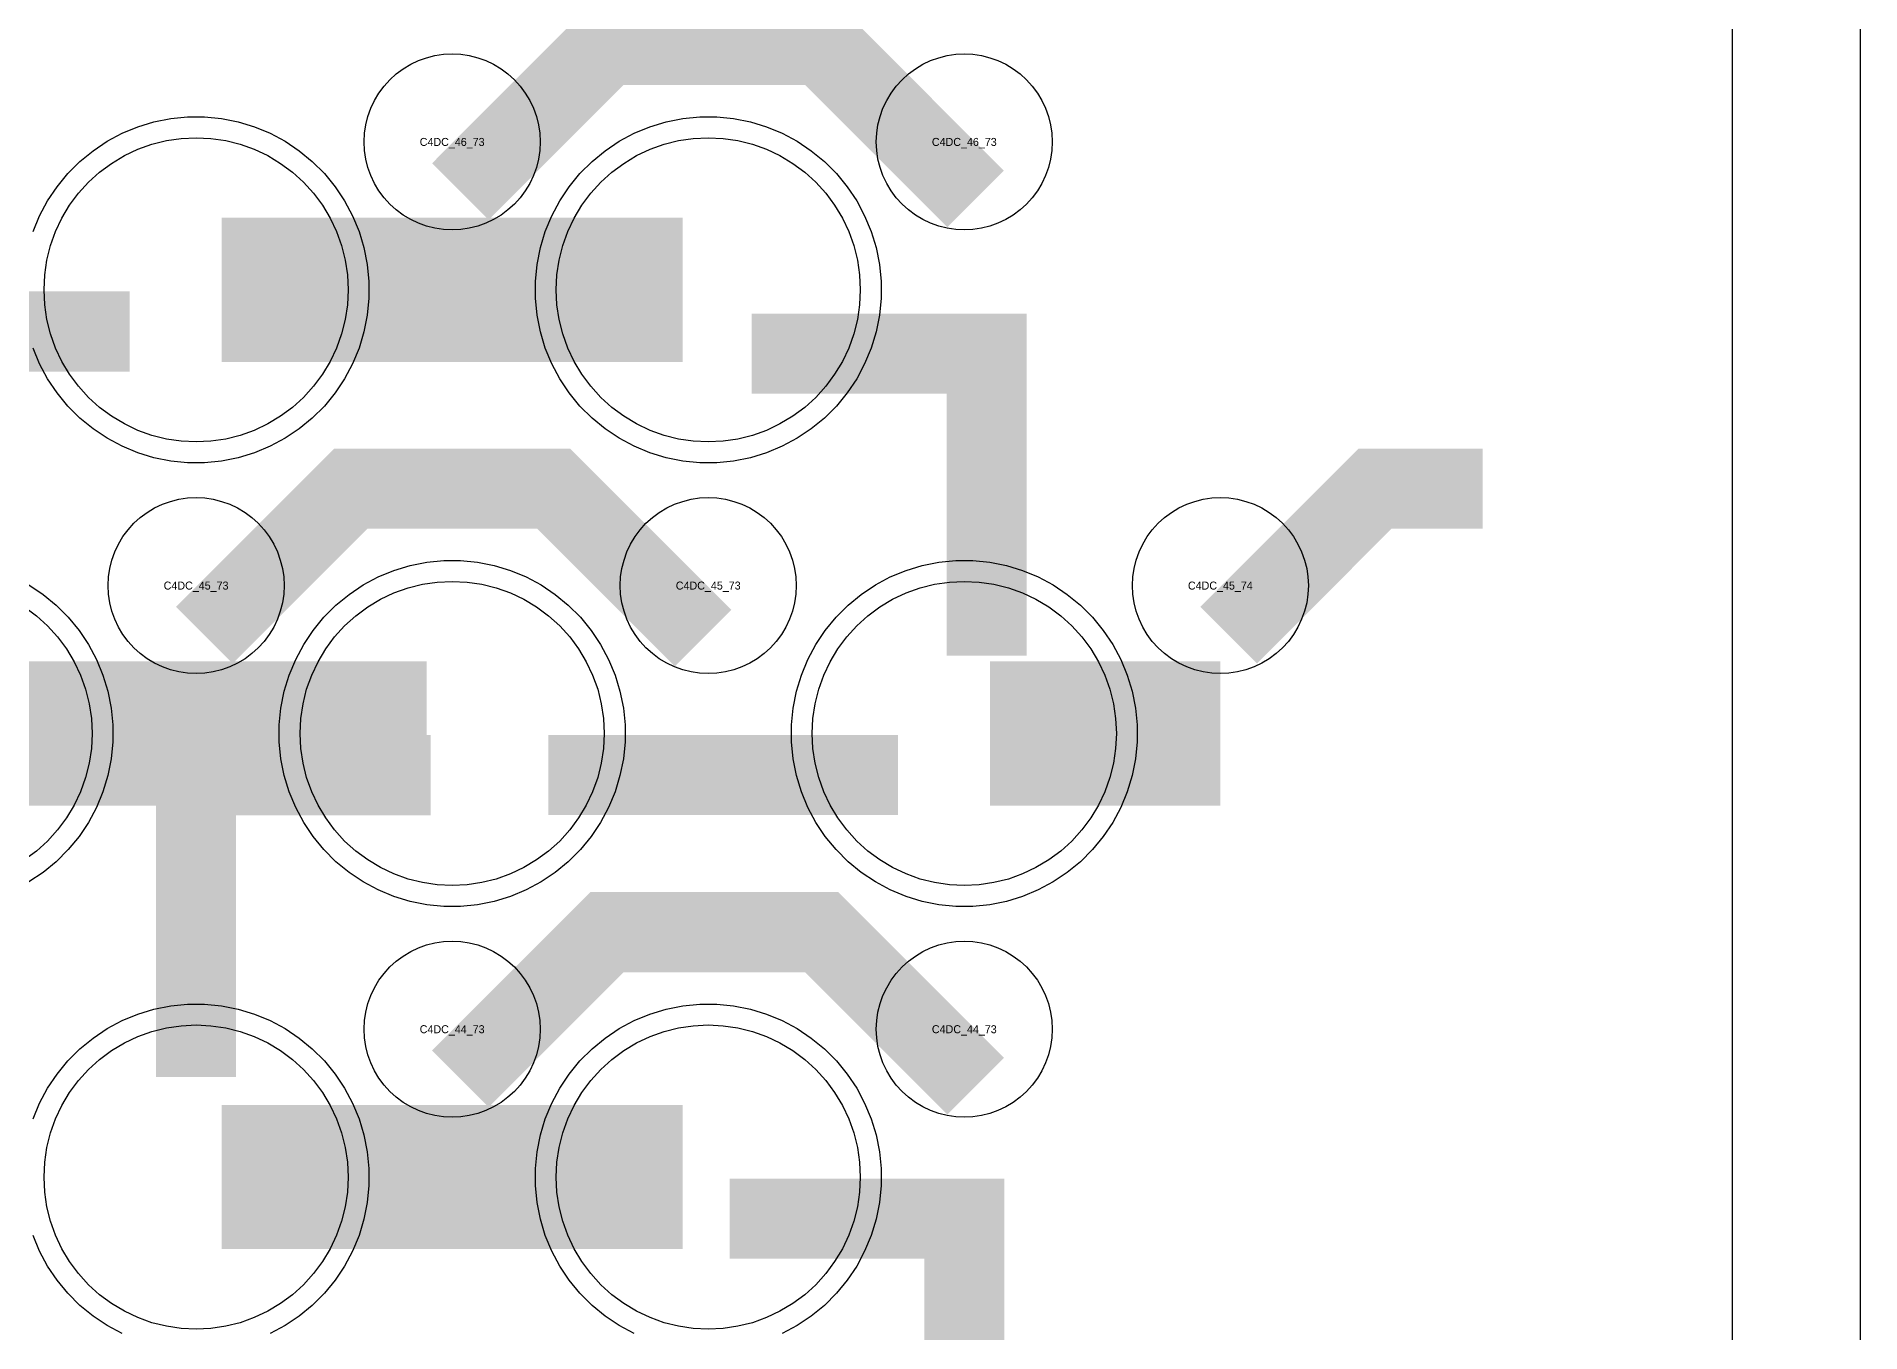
# Model space of a CAD drawing. Extents: x -11880 to 11880, y -14992 to 14992.
# Drawn here: x 11310 to 11880, y -8791 to -8386 of the extents above; entities that cross this region are included whole.
import ezdxf
from ezdxf.enums import TextEntityAlignment as Align

# ---------------------------------------------------------------- set-up
doc = ezdxf.new("R2010")
doc.units = 0
doc.header["$MEASUREMENT"] = 0
for name, color, linetype in [('GDS_775_DT_237', 138, 'CONTINUOUS'), ('OUTLINE', 30, 'CONTINUOUS'), ('RDL1_FS', 34, 'CONTINUOUS'), ('RDL_BS', 160, 'CONTINUOUS')]:
    doc.layers.add(name, color=color, linetype=linetype)

msp = doc.modelspace()

# ---------------------------------------------------------------- linework, layer by layer
at = {"layer": 'OUTLINE'}
for points in [[(-11880, -14992.5), (11880, -14992.5), (11880, 14992.5), (-11880, 14992.5)], [(-11840, -14952.5), (11840, -14952.5), (11840, 14952.5), (-11840, 14952.5)]]:
    msp.add_lwpolyline(points, close=True, dxfattribs=at)
at = {"layer": 'RDL1_FS', "color": 241, "true_color": 0xf7abae}
for points in [[(11360, -8513.124), (11355.343, -8512.895), (11350.732, -8512.211), (11346.209, -8511.079), (11341.819, -8509.507), (11337.605, -8507.515), (11333.605, -8505.117), (11329.86, -8502.339), (11326.406, -8499.209), (11323.276, -8495.755), (11320.498, -8492.01), (11318.1, -8488.01), (11316.108, -8483.796), (11314.536, -8479.406), (11313.404, -8474.883), (11312.72, -8470.272), (11312.491, -8465.615), (11312.72, -8460.958), (11313.404, -8456.347), (11314.536, -8451.824), (11316.108, -8447.434), (11318.1, -8443.22), (11320.498, -8439.22), (11323.276, -8435.475), (11326.406, -8432.021), (11329.86, -8428.891), (11333.605, -8426.113), (11337.605, -8423.715), (11341.819, -8421.723), (11346.209, -8420.151), (11350.732, -8419.019), (11355.343, -8418.335), (11360, -8418.106), (11364.657, -8418.335), (11369.268, -8419.019), (11373.791, -8420.151), (11378.181, -8421.723), (11382.395, -8423.715), (11386.395, -8426.113), (11390.14, -8428.891), (11393.594, -8432.021), (11396.724, -8435.475), (11399.502, -8439.22), (11401.9, -8443.22), (11403.892, -8447.434), (11405.464, -8451.824), (11406.596, -8456.347), (11407.28, -8460.958), (11407.509, -8465.615), (11407.28, -8470.272), (11406.596, -8474.883), (11405.464, -8479.406), (11403.892, -8483.796), (11401.9, -8488.01), (11399.502, -8492.01), (11396.724, -8495.755), (11393.594, -8499.209), (11390.14, -8502.339), (11386.395, -8505.117), (11382.395, -8507.515), (11378.181, -8509.507), (11373.791, -8511.079), (11369.268, -8512.211), (11364.657, -8512.895)], [(11520, -8513.124), (11515.343, -8512.895), (11510.732, -8512.211), (11506.209, -8511.079), (11501.819, -8509.507), (11497.605, -8507.515), (11493.605, -8505.117), (11489.86, -8502.339), (11486.406, -8499.209), (11483.276, -8495.755), (11480.498, -8492.01), (11478.1, -8488.01), (11476.108, -8483.796), (11474.536, -8479.406), (11473.404, -8474.883), (11472.72, -8470.272), (11472.491, -8465.615), (11472.72, -8460.958), (11473.404, -8456.347), (11474.536, -8451.824), (11476.108, -8447.434), (11478.1, -8443.22), (11480.498, -8439.22), (11483.276, -8435.475), (11486.406, -8432.021), (11489.86, -8428.891), (11493.605, -8426.113), (11497.605, -8423.715), (11501.819, -8421.723), (11506.209, -8420.151), (11510.732, -8419.019), (11515.343, -8418.335), (11520, -8418.106), (11524.657, -8418.335), (11529.268, -8419.019), (11533.791, -8420.151), (11538.181, -8421.723), (11542.395, -8423.715), (11546.395, -8426.113), (11550.14, -8428.891), (11553.594, -8432.021), (11556.724, -8435.475), (11559.502, -8439.22), (11561.9, -8443.22), (11563.892, -8447.434), (11565.464, -8451.824), (11566.596, -8456.347), (11567.28, -8460.958), (11567.509, -8465.615), (11567.28, -8470.272), (11566.596, -8474.883), (11565.464, -8479.406), (11563.892, -8483.796), (11561.9, -8488.01), (11559.502, -8492.01), (11556.724, -8495.755), (11553.594, -8499.209), (11550.14, -8502.339), (11546.395, -8505.117), (11542.395, -8507.515), (11538.181, -8509.507), (11533.791, -8511.079), (11529.268, -8512.211), (11524.657, -8512.895)], [(11440, -8651.689), (11435.343, -8651.46), (11430.732, -8650.776), (11426.209, -8649.644), (11421.819, -8648.072), (11417.605, -8646.08), (11413.605, -8643.682), (11409.86, -8640.904), (11406.406, -8637.774), (11403.276, -8634.32), (11400.498, -8630.575), (11398.1, -8626.575), (11396.108, -8622.361), (11394.536, -8617.971), (11393.404, -8613.448), (11392.72, -8608.837), (11392.491, -8604.18), (11392.72, -8599.523), (11393.404, -8594.912), (11394.536, -8590.389), (11396.108, -8585.999), (11398.1, -8581.785), (11400.498, -8577.785), (11403.276, -8574.04), (11406.406, -8570.586), (11409.86, -8567.456), (11413.605, -8564.678), (11417.605, -8562.28), (11421.819, -8560.288), (11426.209, -8558.716), (11430.732, -8557.584), (11435.343, -8556.9), (11440, -8556.671), (11444.657, -8556.9), (11449.268, -8557.584), (11453.791, -8558.716), (11458.181, -8560.288), (11462.395, -8562.28), (11466.395, -8564.678), (11470.14, -8567.456), (11473.594, -8570.586), (11476.724, -8574.04), (11479.502, -8577.785), (11481.9, -8581.785), (11483.892, -8585.999), (11485.464, -8590.389), (11486.596, -8594.912), (11487.28, -8599.523), (11487.509, -8604.18), (11487.28, -8608.837), (11486.596, -8613.448), (11485.464, -8617.971), (11483.892, -8622.361), (11481.9, -8626.575), (11479.502, -8630.575), (11476.724, -8634.32), (11473.594, -8637.774), (11470.14, -8640.904), (11466.395, -8643.682), (11462.395, -8646.08), (11458.181, -8648.072), (11453.791, -8649.644), (11449.268, -8650.776), (11444.657, -8651.46)], [(11600, -8651.689), (11595.343, -8651.46), (11590.732, -8650.776), (11586.209, -8649.644), (11581.819, -8648.072), (11577.605, -8646.08), (11573.605, -8643.682), (11569.86, -8640.904), (11566.406, -8637.774), (11563.276, -8634.32), (11560.498, -8630.575), (11558.1, -8626.575), (11556.108, -8622.361), (11554.536, -8617.971), (11553.404, -8613.448), (11552.72, -8608.837), (11552.491, -8604.18), (11552.72, -8599.523), (11553.404, -8594.912), (11554.536, -8590.389), (11556.108, -8585.999), (11558.1, -8581.785), (11560.498, -8577.785), (11563.276, -8574.04), (11566.406, -8570.586), (11569.86, -8567.456), (11573.605, -8564.678), (11577.605, -8562.28), (11581.819, -8560.288), (11586.209, -8558.716), (11590.732, -8557.584), (11595.343, -8556.9), (11600, -8556.671), (11604.657, -8556.9), (11609.268, -8557.584), (11613.791, -8558.716), (11618.181, -8560.288), (11622.395, -8562.28), (11626.395, -8564.678), (11630.14, -8567.456), (11633.594, -8570.586), (11636.724, -8574.04), (11639.502, -8577.785), (11641.9, -8581.785), (11643.892, -8585.999), (11645.464, -8590.389), (11646.596, -8594.912), (11647.28, -8599.523), (11647.509, -8604.18), (11647.28, -8608.837), (11646.596, -8613.448), (11645.464, -8617.971), (11643.892, -8622.361), (11641.9, -8626.575), (11639.502, -8630.575), (11636.724, -8634.32), (11633.594, -8637.774), (11630.14, -8640.904), (11626.395, -8643.682), (11622.395, -8646.08), (11618.181, -8648.072), (11613.791, -8649.644), (11609.268, -8650.776), (11604.657, -8651.46)], [(11360, -8790.254), (11355.343, -8790.025), (11350.732, -8789.341), (11346.209, -8788.209), (11341.819, -8786.637), (11337.605, -8784.645), (11333.605, -8782.247), (11329.86, -8779.469), (11326.406, -8776.339), (11323.276, -8772.885), (11320.498, -8769.14), (11318.1, -8765.14), (11316.108, -8760.926), (11314.536, -8756.536), (11313.404, -8752.013), (11312.72, -8747.402), (11312.491, -8742.745), (11312.72, -8738.088), (11313.404, -8733.477), (11314.536, -8728.954), (11316.108, -8724.564), (11318.1, -8720.35), (11320.498, -8716.35), (11323.276, -8712.605), (11326.406, -8709.151), (11329.86, -8706.021), (11333.605, -8703.243), (11337.605, -8700.845), (11341.819, -8698.853), (11346.209, -8697.281), (11350.732, -8696.149), (11355.343, -8695.465), (11360, -8695.236), (11364.657, -8695.465), (11369.268, -8696.149), (11373.791, -8697.281), (11378.181, -8698.853), (11382.395, -8700.845), (11386.395, -8703.243), (11390.14, -8706.021), (11393.594, -8709.151), (11396.724, -8712.605), (11399.502, -8716.35), (11401.9, -8720.35), (11403.892, -8724.564), (11405.464, -8728.954), (11406.596, -8733.477), (11407.28, -8738.088), (11407.509, -8742.745), (11407.28, -8747.402), (11406.596, -8752.013), (11405.464, -8756.536), (11403.892, -8760.926), (11401.9, -8765.14), (11399.502, -8769.14), (11396.724, -8772.885), (11393.594, -8776.339), (11390.14, -8779.469), (11386.395, -8782.247), (11382.395, -8784.645), (11378.181, -8786.637), (11373.791, -8788.209), (11369.268, -8789.341), (11364.657, -8790.025)], [(11520, -8790.254), (11515.343, -8790.025), (11510.732, -8789.341), (11506.209, -8788.209), (11501.819, -8786.637), (11497.605, -8784.645), (11493.605, -8782.247), (11489.86, -8779.469), (11486.406, -8776.339), (11483.276, -8772.885), (11480.498, -8769.14), (11478.1, -8765.14), (11476.108, -8760.926), (11474.536, -8756.536), (11473.404, -8752.013), (11472.72, -8747.402), (11472.491, -8742.745), (11472.72, -8738.088), (11473.404, -8733.477), (11474.536, -8728.954), (11476.108, -8724.564), (11478.1, -8720.35), (11480.498, -8716.35), (11483.276, -8712.605), (11486.406, -8709.151), (11489.86, -8706.021), (11493.605, -8703.243), (11497.605, -8700.845), (11501.819, -8698.853), (11506.209, -8697.281), (11510.732, -8696.149), (11515.343, -8695.465), (11520, -8695.236), (11524.657, -8695.465), (11529.268, -8696.149), (11533.791, -8697.281), (11538.181, -8698.853), (11542.395, -8700.845), (11546.395, -8703.243), (11550.14, -8706.021), (11553.594, -8709.151), (11556.724, -8712.605), (11559.502, -8716.35), (11561.9, -8720.35), (11563.892, -8724.564), (11565.464, -8728.954), (11566.596, -8733.477), (11567.28, -8738.088), (11567.509, -8742.745), (11567.28, -8747.402), (11566.596, -8752.013), (11565.464, -8756.536), (11563.892, -8760.926), (11561.9, -8765.14), (11559.502, -8769.14), (11556.724, -8772.885), (11553.594, -8776.339), (11550.14, -8779.469), (11546.395, -8782.247), (11542.395, -8784.645), (11538.181, -8786.637), (11533.791, -8788.209), (11529.268, -8789.341), (11524.657, -8790.025)]]:
    msp.add_lwpolyline(points, close=True, dxfattribs=at)
for points in [[(11368.002, -8465.615, 45, 45, 0), (11440.002, -8465.615, 45, 45, 0)], [(11440.002, -8465.615, 45, 45, 0), (11512.002, -8465.615, 45, 45, 0)], [(11288.002, -8604.18, 45, 45, 0), (11360.002, -8604.18, 45, 45, 0)], [(11360.002, -8604.18, 45, 45, 0), (11432.002, -8604.18, 45, 45, 0)], [(11608.002, -8604.18, 45, 45, 0), (11680.002, -8604.18, 45, 45, 0)], [(11368.002, -8742.745, 45, 45, 0), (11440.002, -8742.745, 45, 45, 0)], [(11440.002, -8742.745, 45, 45, 0), (11512.002, -8742.745, 45, 45, 0)]]:
    msp.add_lwpolyline(points, format="xyseb", dxfattribs=at)
msp.add_lwpolyline([(11306.395, -8564.678), (11310.14, -8567.456), (11313.594, -8570.586), (11316.724, -8574.04), (11319.502, -8577.785), (11321.9, -8581.785), (11323.892, -8585.999), (11325.464, -8590.389), (11326.596, -8594.912), (11327.28, -8599.523), (11327.509, -8604.18), (11327.28, -8608.837), (11326.596, -8613.448), (11325.464, -8617.971), (11323.892, -8622.361), (11321.9, -8626.575), (11319.502, -8630.575), (11316.724, -8634.32), (11313.594, -8637.774), (11310.14, -8640.904), (11306.395, -8643.682)], dxfattribs=at)
at = {"layer": 'RDL_BS'}
for points in [[(11442.562, -8434.929, 25, 25, 0), (11488.377, -8389.114, 25, 25, 0), (11521.93, -8389.114, 25, 25, 0)], [(11603.555, -8437.234, 25, 25, 0), (11555.435, -8389.114, 25, 25, 0), (11521.838, -8389.114, 25, 25, 0)], [(11362.562, -8573.494, 25, 25, 0), (11408.377, -8527.679, 25, 25, 0), (11441.93, -8527.679, 25, 25, 0)], [(11518.401, -8574.393, 25, 25, 0), (11471.687, -8527.679, 25, 25, 0), (11441.929, -8527.679, 25, 25, 0)], [(11682.562, -8573.494, 25, 25, 0), (11728.377, -8527.679, 25, 25, 0), (11761.93, -8527.679, 25, 25, 0)], [(11442.562, -8712.059, 25, 25, 0), (11488.377, -8666.244, 25, 25, 0), (11521.93, -8666.244, 25, 25, 0)], [(11603.555, -8714.364, 25, 25, 0), (11555.435, -8666.244, 25, 25, 0), (11521.838, -8666.244, 25, 25, 0)]]:
    msp.add_lwpolyline(points, format="xyseb", dxfattribs=at)
for points in [[(11440, -8446.921), (11437.307, -8446.789), (11434.635, -8446.393), (11432.016, -8445.736), (11429.481, -8444.829), (11427.044, -8443.677), (11424.72, -8442.284), (11422.557, -8440.681), (11420.558, -8438.869), (11418.746, -8436.87), (11417.143, -8434.707), (11415.75, -8432.383), (11414.598, -8429.946), (11413.691, -8427.411), (11413.034, -8424.792), (11412.638, -8422.12), (11412.506, -8419.427), (11412.638, -8416.734), (11413.034, -8414.062), (11413.691, -8411.443), (11414.598, -8408.908), (11415.75, -8406.471), (11417.143, -8404.147), (11418.746, -8401.984), (11420.558, -8399.985), (11422.557, -8398.173), (11424.72, -8396.57), (11427.044, -8395.177), (11429.481, -8394.025), (11432.016, -8393.118), (11434.635, -8392.461), (11437.307, -8392.065), (11440, -8391.933), (11442.693, -8392.065), (11445.365, -8392.461), (11447.984, -8393.118), (11450.519, -8394.025), (11452.956, -8395.177), (11455.28, -8396.57), (11457.443, -8398.173), (11459.442, -8399.985), (11461.254, -8401.984), (11462.857, -8404.147), (11464.25, -8406.471), (11465.402, -8408.908), (11466.309, -8411.443), (11466.966, -8414.062), (11467.362, -8416.734), (11467.494, -8419.427), (11467.362, -8422.12), (11466.966, -8424.792), (11466.309, -8427.411), (11465.402, -8429.946), (11464.25, -8432.383), (11462.857, -8434.707), (11461.254, -8436.87), (11459.442, -8438.869), (11457.443, -8440.681), (11455.28, -8442.284), (11452.956, -8443.677), (11450.519, -8444.829), (11447.984, -8445.736), (11445.365, -8446.393), (11442.693, -8446.789)], [(11600, -8446.921), (11597.307, -8446.789), (11594.635, -8446.393), (11592.016, -8445.736), (11589.481, -8444.829), (11587.044, -8443.677), (11584.72, -8442.284), (11582.557, -8440.681), (11580.558, -8438.869), (11578.746, -8436.87), (11577.143, -8434.707), (11575.75, -8432.383), (11574.598, -8429.946), (11573.691, -8427.411), (11573.034, -8424.792), (11572.638, -8422.12), (11572.506, -8419.427), (11572.638, -8416.734), (11573.034, -8414.062), (11573.691, -8411.443), (11574.598, -8408.908), (11575.75, -8406.471), (11577.143, -8404.147), (11578.746, -8401.984), (11580.558, -8399.985), (11582.557, -8398.173), (11584.72, -8396.57), (11587.044, -8395.177), (11589.481, -8394.025), (11592.016, -8393.118), (11594.635, -8392.461), (11597.307, -8392.065), (11600, -8391.933), (11602.693, -8392.065), (11605.365, -8392.461), (11607.984, -8393.118), (11610.519, -8394.025), (11612.956, -8395.177), (11615.28, -8396.57), (11617.443, -8398.173), (11619.442, -8399.985), (11621.254, -8401.984), (11622.857, -8404.147), (11624.25, -8406.471), (11625.402, -8408.908), (11626.309, -8411.443), (11626.966, -8414.062), (11627.362, -8416.734), (11627.494, -8419.427), (11627.362, -8422.12), (11626.966, -8424.792), (11626.309, -8427.411), (11625.402, -8429.946), (11624.25, -8432.383), (11622.857, -8434.707), (11621.254, -8436.87), (11619.442, -8438.869), (11617.443, -8440.681), (11615.28, -8442.284), (11612.956, -8443.677), (11610.519, -8444.829), (11607.984, -8445.736), (11605.365, -8446.393), (11602.693, -8446.789)], [(11360, -8585.486), (11357.307, -8585.354), (11354.635, -8584.958), (11352.016, -8584.301), (11349.481, -8583.394), (11347.044, -8582.242), (11344.72, -8580.849), (11342.557, -8579.246), (11340.558, -8577.434), (11338.746, -8575.435), (11337.143, -8573.272), (11335.75, -8570.948), (11334.598, -8568.511), (11333.691, -8565.976), (11333.034, -8563.357), (11332.638, -8560.685), (11332.506, -8557.992), (11332.638, -8555.299), (11333.034, -8552.627), (11333.691, -8550.008), (11334.598, -8547.473), (11335.75, -8545.036), (11337.143, -8542.712), (11338.746, -8540.549), (11340.558, -8538.55), (11342.557, -8536.738), (11344.72, -8535.135), (11347.044, -8533.742), (11349.481, -8532.59), (11352.016, -8531.683), (11354.635, -8531.026), (11357.307, -8530.63), (11360, -8530.498), (11362.693, -8530.63), (11365.365, -8531.026), (11367.984, -8531.683), (11370.519, -8532.59), (11372.956, -8533.742), (11375.28, -8535.135), (11377.443, -8536.738), (11379.442, -8538.55), (11381.254, -8540.549), (11382.857, -8542.712), (11384.25, -8545.036), (11385.402, -8547.473), (11386.309, -8550.008), (11386.966, -8552.627), (11387.362, -8555.299), (11387.494, -8557.992), (11387.362, -8560.685), (11386.966, -8563.357), (11386.309, -8565.976), (11385.402, -8568.511), (11384.25, -8570.948), (11382.857, -8573.272), (11381.254, -8575.435), (11379.442, -8577.434), (11377.443, -8579.246), (11375.28, -8580.849), (11372.956, -8582.242), (11370.519, -8583.394), (11367.984, -8584.301), (11365.365, -8584.958), (11362.693, -8585.354)], [(11520, -8585.486), (11517.307, -8585.354), (11514.635, -8584.958), (11512.016, -8584.301), (11509.481, -8583.394), (11507.044, -8582.242), (11504.72, -8580.849), (11502.557, -8579.246), (11500.558, -8577.434), (11498.746, -8575.435), (11497.143, -8573.272), (11495.75, -8570.948), (11494.598, -8568.511), (11493.691, -8565.976), (11493.034, -8563.357), (11492.638, -8560.685), (11492.506, -8557.992), (11492.638, -8555.299), (11493.034, -8552.627), (11493.691, -8550.008), (11494.598, -8547.473), (11495.75, -8545.036), (11497.143, -8542.712), (11498.746, -8540.549), (11500.558, -8538.55), (11502.557, -8536.738), (11504.72, -8535.135), (11507.044, -8533.742), (11509.481, -8532.59), (11512.016, -8531.683), (11514.635, -8531.026), (11517.307, -8530.63), (11520, -8530.498), (11522.693, -8530.63), (11525.365, -8531.026), (11527.984, -8531.683), (11530.519, -8532.59), (11532.956, -8533.742), (11535.28, -8535.135), (11537.443, -8536.738), (11539.442, -8538.55), (11541.254, -8540.549), (11542.857, -8542.712), (11544.25, -8545.036), (11545.402, -8547.473), (11546.309, -8550.008), (11546.966, -8552.627), (11547.362, -8555.299), (11547.494, -8557.992), (11547.362, -8560.685), (11546.966, -8563.357), (11546.309, -8565.976), (11545.402, -8568.511), (11544.25, -8570.948), (11542.857, -8573.272), (11541.254, -8575.435), (11539.442, -8577.434), (11537.443, -8579.246), (11535.28, -8580.849), (11532.956, -8582.242), (11530.519, -8583.394), (11527.984, -8584.301), (11525.365, -8584.958), (11522.693, -8585.354)], [(11680, -8585.486), (11677.307, -8585.354), (11674.635, -8584.958), (11672.016, -8584.301), (11669.481, -8583.394), (11667.044, -8582.242), (11664.72, -8580.849), (11662.557, -8579.246), (11660.558, -8577.434), (11658.746, -8575.435), (11657.143, -8573.272), (11655.75, -8570.948), (11654.598, -8568.511), (11653.691, -8565.976), (11653.034, -8563.357), (11652.638, -8560.685), (11652.506, -8557.992), (11652.638, -8555.299), (11653.034, -8552.627), (11653.691, -8550.008), (11654.598, -8547.473), (11655.75, -8545.036), (11657.143, -8542.712), (11658.746, -8540.549), (11660.558, -8538.55), (11662.557, -8536.738), (11664.72, -8535.135), (11667.044, -8533.742), (11669.481, -8532.59), (11672.016, -8531.683), (11674.635, -8531.026), (11677.307, -8530.63), (11680, -8530.498), (11682.693, -8530.63), (11685.365, -8531.026), (11687.984, -8531.683), (11690.519, -8532.59), (11692.956, -8533.742), (11695.28, -8535.135), (11697.443, -8536.738), (11699.442, -8538.55), (11701.254, -8540.549), (11702.857, -8542.712), (11704.25, -8545.036), (11705.402, -8547.473), (11706.309, -8550.008), (11706.966, -8552.627), (11707.362, -8555.299), (11707.494, -8557.992), (11707.362, -8560.685), (11706.966, -8563.357), (11706.309, -8565.976), (11705.402, -8568.511), (11704.25, -8570.948), (11702.857, -8573.272), (11701.254, -8575.435), (11699.442, -8577.434), (11697.443, -8579.246), (11695.28, -8580.849), (11692.956, -8582.242), (11690.519, -8583.394), (11687.984, -8584.301), (11685.365, -8584.958), (11682.693, -8585.354)], [(11440, -8724.051), (11437.307, -8723.919), (11434.635, -8723.523), (11432.016, -8722.866), (11429.481, -8721.959), (11427.044, -8720.807), (11424.72, -8719.414), (11422.557, -8717.811), (11420.558, -8715.999), (11418.746, -8714), (11417.143, -8711.837), (11415.75, -8709.513), (11414.598, -8707.076), (11413.691, -8704.541), (11413.034, -8701.922), (11412.638, -8699.25), (11412.506, -8696.557), (11412.638, -8693.864), (11413.034, -8691.192), (11413.691, -8688.573), (11414.598, -8686.038), (11415.75, -8683.601), (11417.143, -8681.277), (11418.746, -8679.114), (11420.558, -8677.115), (11422.557, -8675.303), (11424.72, -8673.7), (11427.044, -8672.307), (11429.481, -8671.155), (11432.016, -8670.248), (11434.635, -8669.591), (11437.307, -8669.195), (11440, -8669.063), (11442.693, -8669.195), (11445.365, -8669.591), (11447.984, -8670.248), (11450.519, -8671.155), (11452.956, -8672.307), (11455.28, -8673.7), (11457.443, -8675.303), (11459.442, -8677.115), (11461.254, -8679.114), (11462.857, -8681.277), (11464.25, -8683.601), (11465.402, -8686.038), (11466.309, -8688.573), (11466.966, -8691.192), (11467.362, -8693.864), (11467.494, -8696.557), (11467.362, -8699.25), (11466.966, -8701.922), (11466.309, -8704.541), (11465.402, -8707.076), (11464.25, -8709.513), (11462.857, -8711.837), (11461.254, -8714), (11459.442, -8715.999), (11457.443, -8717.811), (11455.28, -8719.414), (11452.956, -8720.807), (11450.519, -8721.959), (11447.984, -8722.866), (11445.365, -8723.523), (11442.693, -8723.919)], [(11600, -8724.051), (11597.307, -8723.919), (11594.635, -8723.523), (11592.016, -8722.866), (11589.481, -8721.959), (11587.044, -8720.807), (11584.72, -8719.414), (11582.557, -8717.811), (11580.558, -8715.999), (11578.746, -8714), (11577.143, -8711.837), (11575.75, -8709.513), (11574.598, -8707.076), (11573.691, -8704.541), (11573.034, -8701.922), (11572.638, -8699.25), (11572.506, -8696.557), (11572.638, -8693.864), (11573.034, -8691.192), (11573.691, -8688.573), (11574.598, -8686.038), (11575.75, -8683.601), (11577.143, -8681.277), (11578.746, -8679.114), (11580.558, -8677.115), (11582.557, -8675.303), (11584.72, -8673.7), (11587.044, -8672.307), (11589.481, -8671.155), (11592.016, -8670.248), (11594.635, -8669.591), (11597.307, -8669.195), (11600, -8669.063), (11602.693, -8669.195), (11605.365, -8669.591), (11607.984, -8670.248), (11610.519, -8671.155), (11612.956, -8672.307), (11615.28, -8673.7), (11617.443, -8675.303), (11619.442, -8677.115), (11621.254, -8679.114), (11622.857, -8681.277), (11624.25, -8683.601), (11625.402, -8686.038), (11626.309, -8688.573), (11626.966, -8691.192), (11627.362, -8693.864), (11627.494, -8696.557), (11627.362, -8699.25), (11626.966, -8701.922), (11626.309, -8704.541), (11625.402, -8707.076), (11624.25, -8709.513), (11622.857, -8711.837), (11621.254, -8714), (11619.442, -8715.999), (11617.443, -8717.811), (11615.28, -8719.414), (11612.956, -8720.807), (11610.519, -8721.959), (11607.984, -8722.866), (11605.365, -8723.523), (11602.693, -8723.919)]]:
    msp.add_lwpolyline(points, close=True, dxfattribs=at)
at = {"layer": 'RDL_BS', "color": 241, "true_color": 0xf7abae}
for points in [[(11309.094, -8447.41), (11311.125, -8442.5), (11313.617, -8437.838), (11316.564, -8433.424), (11319.926, -8429.323), (11323.708, -8425.541), (11327.809, -8422.179), (11332.223, -8419.232), (11336.885, -8416.74), (11341.795, -8414.709), (11346.835, -8413.178), (11352.062, -8412.132), (11357.356, -8411.615), (11362.644, -8411.615), (11367.938, -8412.132), (11373.165, -8413.178), (11378.205, -8414.709), (11383.115, -8416.74), (11387.777, -8419.232), (11392.191, -8422.179), (11396.292, -8425.541), (11400.074, -8429.323), (11403.436, -8433.424), (11406.383, -8437.838), (11408.875, -8442.5), (11410.906, -8447.41), (11412.437, -8452.45), (11413.483, -8457.677), (11414, -8462.971), (11414, -8468.259), (11413.483, -8473.553), (11412.437, -8478.78), (11410.906, -8483.82), (11408.875, -8488.73), (11406.383, -8493.392), (11403.436, -8497.806), (11400.074, -8501.907), (11396.292, -8505.689), (11392.191, -8509.051), (11387.777, -8511.998), (11383.115, -8514.49), (11378.205, -8516.521), (11373.165, -8518.052), (11367.938, -8519.098), (11362.644, -8519.615), (11357.356, -8519.615), (11352.062, -8519.098), (11346.835, -8518.052), (11341.795, -8516.521), (11336.885, -8514.49), (11332.223, -8511.998), (11327.809, -8509.051), (11323.708, -8505.689), (11319.926, -8501.907), (11316.564, -8497.806), (11313.617, -8493.392), (11311.125, -8488.73), (11309.094, -8483.82)], [(11307.777, -8557.797), (11312.191, -8560.744), (11316.292, -8564.106), (11320.074, -8567.888), (11323.436, -8571.989), (11326.383, -8576.403), (11328.875, -8581.065), (11330.906, -8585.975), (11332.437, -8591.015), (11333.483, -8596.242), (11334, -8601.536), (11334, -8606.824), (11333.483, -8612.118), (11332.437, -8617.345), (11330.906, -8622.385), (11328.875, -8627.295), (11326.383, -8631.957), (11323.436, -8636.371), (11320.074, -8640.472), (11316.292, -8644.254), (11312.191, -8647.616), (11307.777, -8650.563)], [(11309.094, -8724.54), (11311.125, -8719.63), (11313.617, -8714.968), (11316.564, -8710.554), (11319.926, -8706.453), (11323.708, -8702.671), (11327.809, -8699.309), (11332.223, -8696.362), (11336.885, -8693.87), (11341.795, -8691.839), (11346.835, -8690.308), (11352.062, -8689.262), (11357.356, -8688.745), (11362.644, -8688.745), (11367.938, -8689.262), (11373.165, -8690.308), (11378.205, -8691.839), (11383.115, -8693.87), (11387.777, -8696.362), (11392.191, -8699.309), (11396.292, -8702.671), (11400.074, -8706.453), (11403.436, -8710.554), (11406.383, -8714.968), (11408.875, -8719.63), (11410.906, -8724.54), (11412.437, -8729.58), (11413.483, -8734.807), (11414, -8740.101), (11414, -8745.389), (11413.483, -8750.683), (11412.437, -8755.91), (11410.906, -8760.95), (11408.875, -8765.86), (11406.383, -8770.522), (11403.436, -8774.936), (11400.074, -8779.037), (11396.292, -8782.819), (11392.191, -8786.181), (11387.777, -8789.128), (11383.115, -8791.62)], [(11496.885, -8791.62), (11492.223, -8789.128), (11487.809, -8786.181), (11483.708, -8782.819), (11479.926, -8779.037), (11476.564, -8774.936), (11473.617, -8770.522), (11471.125, -8765.86), (11469.094, -8760.95), (11467.563, -8755.91), (11466.517, -8750.683), (11466, -8745.389), (11466, -8740.101), (11466.517, -8734.807), (11467.563, -8729.58), (11469.094, -8724.54), (11471.125, -8719.63), (11473.617, -8714.968), (11476.564, -8710.554), (11479.926, -8706.453), (11483.708, -8702.671), (11487.809, -8699.309), (11492.223, -8696.362), (11496.885, -8693.87), (11501.795, -8691.839), (11506.835, -8690.308), (11512.062, -8689.262), (11517.356, -8688.745), (11522.644, -8688.745), (11527.938, -8689.262), (11533.165, -8690.308), (11538.205, -8691.839), (11543.115, -8693.87), (11547.777, -8696.362), (11552.191, -8699.309), (11556.292, -8702.671), (11560.074, -8706.453), (11563.436, -8710.554), (11566.383, -8714.968), (11568.875, -8719.63), (11570.906, -8724.54), (11572.437, -8729.58), (11573.483, -8734.807), (11574, -8740.101), (11574, -8745.389), (11573.483, -8750.683), (11572.437, -8755.91), (11570.906, -8760.95), (11568.875, -8765.86), (11566.383, -8770.522), (11563.436, -8774.936), (11560.074, -8779.037), (11556.292, -8782.819), (11552.191, -8786.181), (11547.777, -8789.128), (11543.115, -8791.62)], [(11336.885, -8791.62), (11332.223, -8789.128), (11327.809, -8786.181), (11323.708, -8782.819), (11319.926, -8779.037), (11316.564, -8774.936), (11313.617, -8770.522), (11311.125, -8765.86), (11309.094, -8760.95)]]:
    msp.add_lwpolyline(points, dxfattribs=at)
for points in [[(11517.356, -8519.615), (11512.062, -8519.098), (11506.835, -8518.052), (11501.795, -8516.521), (11496.885, -8514.49), (11492.223, -8511.998), (11487.809, -8509.051), (11483.708, -8505.689), (11479.926, -8501.907), (11476.564, -8497.806), (11473.617, -8493.392), (11471.125, -8488.73), (11469.094, -8483.82), (11467.563, -8478.78), (11466.517, -8473.553), (11466, -8468.259), (11466, -8462.971), (11466.517, -8457.677), (11467.563, -8452.45), (11469.094, -8447.41), (11471.125, -8442.5), (11473.617, -8437.838), (11476.564, -8433.424), (11479.926, -8429.323), (11483.708, -8425.541), (11487.809, -8422.179), (11492.223, -8419.232), (11496.885, -8416.74), (11501.795, -8414.709), (11506.835, -8413.178), (11512.062, -8412.132), (11517.356, -8411.615), (11522.644, -8411.615), (11527.938, -8412.132), (11533.165, -8413.178), (11538.205, -8414.709), (11543.115, -8416.74), (11547.777, -8419.232), (11552.191, -8422.179), (11556.292, -8425.541), (11560.074, -8429.323), (11563.436, -8433.424), (11566.383, -8437.838), (11568.875, -8442.5), (11570.906, -8447.41), (11572.437, -8452.45), (11573.483, -8457.677), (11574, -8462.971), (11574, -8468.259), (11573.483, -8473.553), (11572.437, -8478.78), (11570.906, -8483.82), (11568.875, -8488.73), (11566.383, -8493.392), (11563.436, -8497.806), (11560.074, -8501.907), (11556.292, -8505.689), (11552.191, -8509.051), (11547.777, -8511.998), (11543.115, -8514.49), (11538.205, -8516.521), (11533.165, -8518.052), (11527.938, -8519.098), (11522.644, -8519.615)], [(11437.356, -8658.18), (11432.062, -8657.663), (11426.835, -8656.617), (11421.795, -8655.086), (11416.885, -8653.055), (11412.223, -8650.563), (11407.809, -8647.616), (11403.708, -8644.254), (11399.926, -8640.472), (11396.564, -8636.371), (11393.617, -8631.957), (11391.125, -8627.295), (11389.094, -8622.385), (11387.563, -8617.345), (11386.517, -8612.118), (11386, -8606.824), (11386, -8601.536), (11386.517, -8596.242), (11387.563, -8591.015), (11389.094, -8585.975), (11391.125, -8581.065), (11393.617, -8576.403), (11396.564, -8571.989), (11399.926, -8567.888), (11403.708, -8564.106), (11407.809, -8560.744), (11412.223, -8557.797), (11416.885, -8555.305), (11421.795, -8553.274), (11426.835, -8551.743), (11432.062, -8550.697), (11437.356, -8550.18), (11442.644, -8550.18), (11447.938, -8550.697), (11453.165, -8551.743), (11458.205, -8553.274), (11463.115, -8555.305), (11467.777, -8557.797), (11472.191, -8560.744), (11476.292, -8564.106), (11480.074, -8567.888), (11483.436, -8571.989), (11486.383, -8576.403), (11488.875, -8581.065), (11490.906, -8585.975), (11492.437, -8591.015), (11493.483, -8596.242), (11494, -8601.536), (11494, -8606.824), (11493.483, -8612.118), (11492.437, -8617.345), (11490.906, -8622.385), (11488.875, -8627.295), (11486.383, -8631.957), (11483.436, -8636.371), (11480.074, -8640.472), (11476.292, -8644.254), (11472.191, -8647.616), (11467.777, -8650.563), (11463.115, -8653.055), (11458.205, -8655.086), (11453.165, -8656.617), (11447.938, -8657.663), (11442.644, -8658.18)], [(11597.356, -8658.18), (11592.062, -8657.663), (11586.835, -8656.617), (11581.795, -8655.086), (11576.885, -8653.055), (11572.223, -8650.563), (11567.809, -8647.616), (11563.708, -8644.254), (11559.926, -8640.472), (11556.564, -8636.371), (11553.617, -8631.957), (11551.125, -8627.295), (11549.094, -8622.385), (11547.563, -8617.345), (11546.517, -8612.118), (11546, -8606.824), (11546, -8601.536), (11546.517, -8596.242), (11547.563, -8591.015), (11549.094, -8585.975), (11551.125, -8581.065), (11553.617, -8576.403), (11556.564, -8571.989), (11559.926, -8567.888), (11563.708, -8564.106), (11567.809, -8560.744), (11572.223, -8557.797), (11576.885, -8555.305), (11581.795, -8553.274), (11586.835, -8551.743), (11592.062, -8550.697), (11597.356, -8550.18), (11602.644, -8550.18), (11607.938, -8550.697), (11613.165, -8551.743), (11618.205, -8553.274), (11623.115, -8555.305), (11627.777, -8557.797), (11632.191, -8560.744), (11636.292, -8564.106), (11640.074, -8567.888), (11643.436, -8571.989), (11646.383, -8576.403), (11648.875, -8581.065), (11650.906, -8585.975), (11652.437, -8591.015), (11653.483, -8596.242), (11654, -8601.536), (11654, -8606.824), (11653.483, -8612.118), (11652.437, -8617.345), (11650.906, -8622.385), (11648.875, -8627.295), (11646.383, -8631.957), (11643.436, -8636.371), (11640.074, -8640.472), (11636.292, -8644.254), (11632.191, -8647.616), (11627.777, -8650.563), (11623.115, -8653.055), (11618.205, -8655.086), (11613.165, -8656.617), (11607.938, -8657.663), (11602.644, -8658.18)]]:
    msp.add_lwpolyline(points, close=True, dxfattribs=at)
for points in [[(11606.951, -8579.869, 25, 25, 0), (11606.951, -8473.092, 25, 25, 0)], [(11606.951, -8579.869, 25, 25, 0), (11606.951, -8473.092, 25, 25, 0)], [(11230.016, -8478.628, 25, 25, 0), (11339.281, -8478.628, 25, 25, 0)], [(11619.451, -8485.592, 25, 25, 0), (11533.618, -8485.592, 25, 25, 0)], [(11619.451, -8485.592, 25, 25, 0), (11554.784, -8485.592, 25, 25, 0)], [(11360, -8711.48, 25, 25, 0), (11360, -8604.703, 25, 25, 0)], [(11360, -8711.48, 25, 25, 0), (11360, -8604.703, 25, 25, 0)], [(11347.5, -8617.203, 25, 25, 0), (11412.167, -8617.203, 25, 25, 0)], [(11347.5, -8617.203, 25, 25, 0), (11433.333, -8617.203, 25, 25, 0)], [(11470.016, -8617.193, 25, 25, 0), (11579.281, -8617.193, 25, 25, 0)], [(11600, -8850.045, 25, 25, 0), (11600, -8743.268, 25, 25, 0)], [(11600, -8850.045, 25, 25, 0), (11600, -8743.268, 25, 25, 0)], [(11612.5, -8755.768, 25, 25, 0), (11526.667, -8755.768, 25, 25, 0)], [(11612.5, -8755.768, 25, 25, 0), (11547.833, -8755.768, 25, 25, 0)]]:
    msp.add_lwpolyline(points, format="xyseb", dxfattribs=at)

# ---------------------------------------------------------------- texts
at = {"layer": 'GDS_775_DT_237'}
for s, p in [('C4DC_46_73', (11440, -8419.427)), ('C4DC_46_73', (11440, -8419.427)), ('C4DC_46_73', (11600, -8419.427)), ('C4DC_46_73', (11600, -8419.427)), ('C4DC_45_73', (11360, -8557.992)), ('C4DC_45_73', (11360, -8557.992)), ('C4DC_45_73', (11520, -8557.992)), ('C4DC_45_73', (11520, -8557.992)), ('C4DC_45_74', (11680, -8557.992)), ('C4DC_45_74', (11680, -8557.992)), ('C4DC_44_73', (11440, -8696.557)), ('C4DC_44_73', (11440, -8696.557)), ('C4DC_44_73', (11600, -8696.557)), ('C4DC_44_73', (11600, -8696.557))]:
    msp.add_text(s, height=2.5, dxfattribs=at).set_placement(p, align=Align.MIDDLE_CENTER)

doc.saveas('drawing.dxf')
